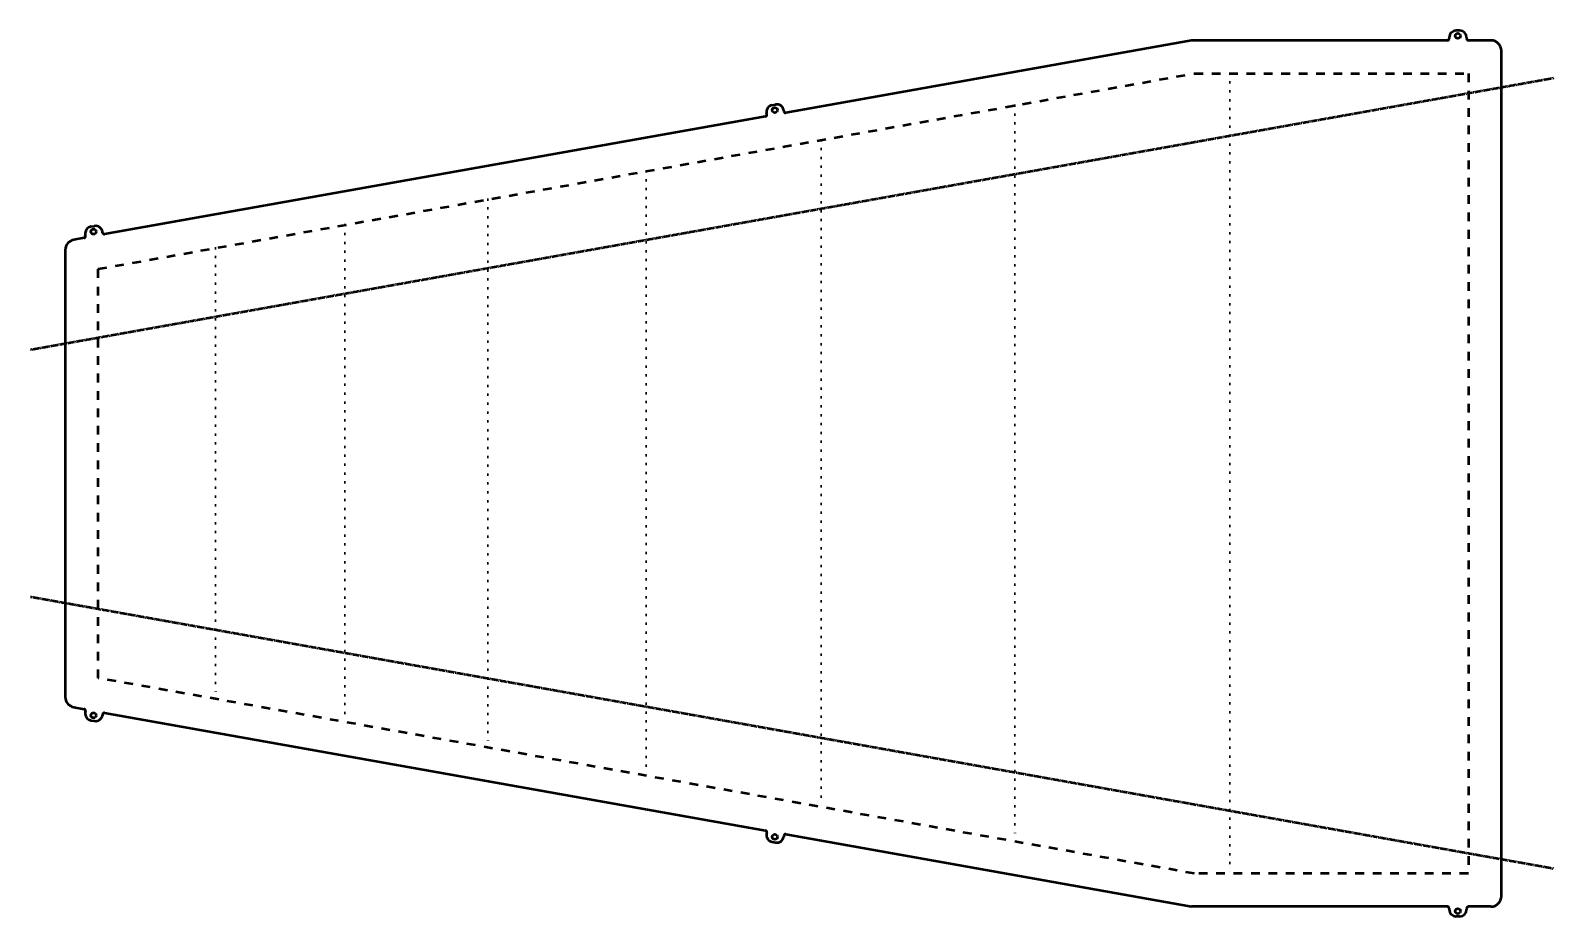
# Model space of a CAD drawing. Header units: millimetres. Extents: x 621 to 1497, y -255 to 255.
import ezdxf

# ---------------------------------------------------------------- set-up
doc = ezdxf.new("R2010")
doc.units = ezdxf.units.MM
for name, pattern in [('DASHED', [0.75, 0.5, -0.25]), ('DASHSPACE', [10, 5, -5]), ('DOT', [5, 0, -5])]:
    doc.linetypes.add(name, pattern=pattern)

# ---------------------------------------------------------------- blocks, each defined once
blk = doc.blocks.new('BLOCK173')
at = {"color": 7, "lineweight": 50}
for p, q in [((-1443, 254.7), (-1441, 254.7)), ((-1461, 249), (-1448, 249)), ((-1447, 250), (-1447, 250.7)), ((-1437, 250), (-1437, 250.7)), ((-1436, 249), (-1288.758452, 249)), ((-1055.490569, 207.406655), (-1288.758452, 249)), ((-1467, 243), (-1467, -243)), ((-1047.598691, 211.789379), (-1049.567636, 212.140456)), ((-1054.330558, 208.215589), (-1054.207681, 208.90472)), ((-1044.485832, 206.460204), (-1044.362955, 207.149335)), ((-663.670491, 137.542312), (-1043.676898, 205.300193)), ((-655.778613, 141.925036), (-657.747558, 142.276113)), ((-662.51048, 138.351246), (-662.387603, 139.040377)), ((-652.665754, 136.59586), (-652.542877, 137.284991)), ((-645.946769, 134.382045), (-651.85682, 135.435849)), ((-641, -128.475209), (-641, 128.475209)), ((-1043.676898, -205.300193), (-663.670491, -137.542312)), ((-662.51048, -138.351246), (-662.387603, -139.040377)), ((-652.665754, -136.59586), (-652.542877, -137.284991)), ((-651.85682, -135.435849), (-645.946769, -134.382045)), ((-655.778613, -141.925036), (-657.747558, -142.276113)), ((-1288.758452, -249), (-1055.490569, -207.406655)), ((-1054.330558, -208.215589), (-1054.207681, -208.90472)), ((-1044.485832, -206.460204), (-1044.362955, -207.149335)), ((-1047.598691, -211.789379), (-1049.567636, -212.140456)), ((-1461, -249), (-1448, -249)), ((-1447, -250.7), (-1447, -250)), ((-1437, -250.7), (-1437, -250)), ((-1436, -249), (-1288.758452, -249)), ((-1443, -254.7), (-1441, -254.7))]:
    blk.add_line(p, q, dxfattribs=at)
at = {"color": 150, "linetype": 'DASHSPACE', "lineweight": 50}
for p, q in [((-1448, 230), (-1290.439116, 230)), ((-1448, -230), (-1448, 230)), ((-1290.439116, 230), (-660, 117.588162)), ((-660, 117.588162), (-660, -117.588162)), ((-660, -117.588162), (-1290.439116, -230)), ((-1290.439116, -230), (-1448, -230))]:
    blk.add_line(p, q, dxfattribs=at)
at = {"color": 3, "linetype": 'DOT', "lineweight": 50}
for p, q in [((-1310.804, -230), (-1310.804, 230)), ((-1187.178, -211.587799), (-1187.178, 211.587799)), ((-1075.708, -191.711895), (-1075.708, 191.711895)), ((-975.077, -173.768662), (-975.077, 173.768662)), ((-884.139, -157.553761), (-884.139, 157.553761)), ((-801.892, -142.888528), (-801.892, 142.888528)), ((-727.456, -129.616053), (-727.456, 129.616053))]:
    blk.add_line(p, q, dxfattribs=at)
at = {"color": 1, "linetype": 'DASHED', "lineweight": 50}
for p, q in [((-1497, 227.216173), (-621, 71.01906)), ((-1497, -227.216173), (-621, -71.01906))]:
    blk.add_line(p, q, dxfattribs=at)
at = {"color": 7, "lineweight": 50}
for centre in [(-1442.006507, 251.6), (-1049.127333, 208.913053), (-657.307255, 139.048709), (-657.307255, -139.048709), (-1049.127333, -208.913053), (-1442.006507, -251.6)]:
    blk.add_circle(centre, 1.5, dxfattribs=at)
for centre, radius, start, end in [((-1443, 250.7), 4, 90, 180), ((-1441, 250.7), 4, 0, 90), ((-1461, 243), 6, 90, 180), ((-1448, 250), 1, 270, 360), ((-1436, 250), 1, 180, 270), ((-1050.26979, 208.202566), 4, 79.89, 169.89), ((-1048.300845, 207.851489), 4, 349.89, 439.89), ((-1055.31503, 208.391128), 1, 259.89, 349.89), ((-1043.501359, 206.284665), 1, 169.89, 259.89), ((-658.449712, 138.338222), 4, 79.89, 169.89), ((-656.480767, 137.987145), 4, 349.89, 439.89), ((-663.494952, 138.526784), 1, 259.89, 349.89), ((-651.681281, 136.420322), 1, 169.89, 259.89), ((-647, 128.475209), 6, 0, 79.89), ((-647, -128.475209), 6, 280.11, 360), ((-663.494952, -138.526784), 1, 10.11, 100.11), ((-658.449712, -138.338222), 4, 190.11, 280.11), ((-656.480767, -137.987145), 4, 280.11, 370.11), ((-651.681281, -136.420322), 1, 100.11, 190.11), ((-1055.31503, -208.391128), 1, 10.11, 100.11), ((-1050.26979, -208.202566), 4, 190.11, 280.11), ((-1048.300845, -207.851489), 4, 280.11, 370.11), ((-1043.501359, -206.284665), 1, 100.11, 190.11), ((-1461, -243), 6, 180, 270), ((-1448, -250), 1, 0, 90), ((-1443, -250.7), 4, 180, 270), ((-1441, -250.7), 4, 270, 360), ((-1436, -250), 1, 90, 180)]:
    blk.add_arc(centre, radius, start, end, dxfattribs=at)

msp = doc.modelspace()

# ---------------------------------------------------------------- block references
at = {"rotation": 180}
msp.add_blockref('BLOCK173', (0, 0), dxfattribs=at)

doc.saveas('drawing.dxf')
